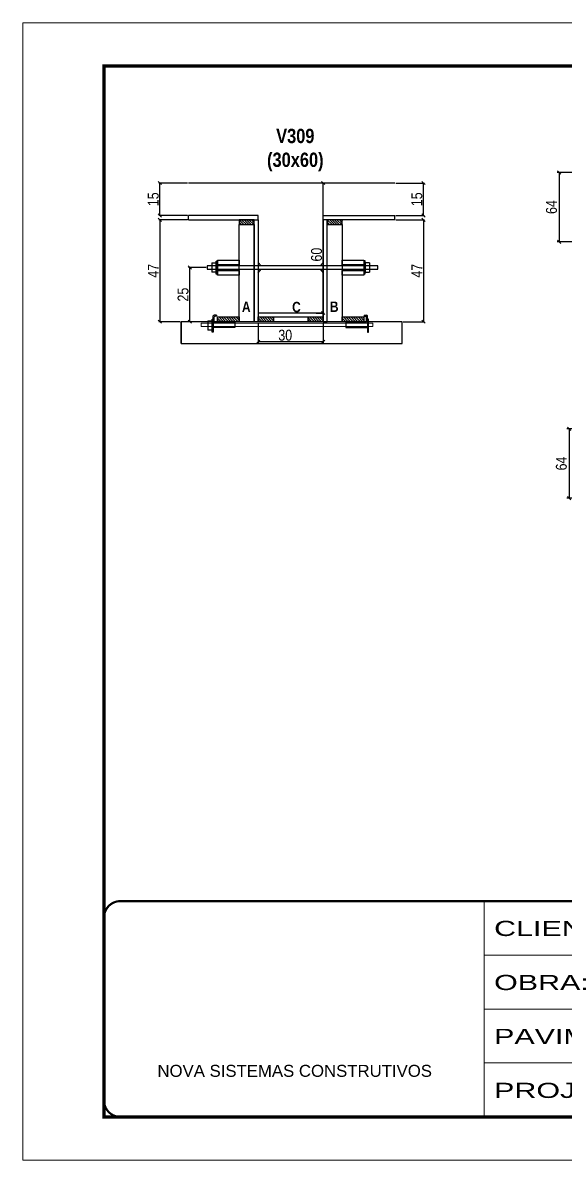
# Model space of a CAD drawing. Extents: x -3394 to 16474, y -5031 to 14397.
# Drawn here: x 4272 to 4773, y 8752 to 9802 of the extents above; entities that cross this region are included whole.
import ezdxf

# ---------------------------------------------------------------- set-up
doc = ezdxf.new("R2010")
doc.units = 0
doc.linetypes.add('CONTINUO', pattern=[0])
doc.linetypes.add('DASHED', pattern=[0.75, 0.5, -0.25])
doc.layers.get('0').update_dxf_attribs({"linetype": 'CONTINUOUS'})
doc.layers.get('Defpoints').update_dxf_attribs({"linetype": 'CONTINUOUS'})
for name, color, linetype in [('1HACHURA MADEIRAS', 1, 'CONTINUOUS'), ('barrote', 251, 'CONTINUOUS'), ('COTA', 241, 'CONTINUOUS'), ('detalhes', 4, 'CONTINUOUS'), ('NOMENCLATURA', 7, 'CONTINUOUS'), ('Painéis', 200, 'CONTINUOUS'), ('presilha', 1, 'CONTINUOUS'), ('SARR_2.2x10', 60, 'CONTINUOUS'), ('SARR_2.2x7', 40, 'CONTINUOUS'), ('SARR_3.5x7', 81, 'CONTINUOUS'), ('Tubo de PVC', 51, 'CONTINUOUS')]:
    doc.layers.add(name, color=color, linetype=linetype)
for name, color, linetype, lineweight in [('CONCRETO', 251, 'CONTINUOUS', 25), ('Folhas', 255, 'CONTINUOUS', 9), ('SARRAFO DE PRESSAO', 251, 'DASHED', 9), ('SCO-___-LAJ', 2, 'CONTINUOUS', 0)]:
    doc.layers.add(name, color=color, linetype=linetype, lineweight=lineweight)
doc.styles.add('ARIAL', font='arial.ttf')
doc.styles.add('COTA TECNICA', font='techl___.ttf', dxfattribs={"height": 10})
doc.styles.add('COTA TECNICA 2X', font='techl___.ttf', dxfattribs={"height": 10})
doc.styles.add('TECNICA', font='techb___.ttf', dxfattribs={"height": 10})
doc.styles.add('Tecnologia', font='')
doc.styles.get('Tecnologia').set_extended_font_data('Forgotten Futurist')
doc.dimstyles.new('PAINEL', dxfattribs={"dimtxt": 10, "dimasz": 3, "dimexe": 3, "dimexo": 3, "dimgap": 3, "dimtad": 1, "dimdec": 1, "dimzin": 12, "dimdsep": 46, "dimtxsty": 'COTA TECNICA', "dimblk1": 'OBLIQUE', "dimblk2": 'OBLIQUE', "dimsah": 1, "dimcen": 0.9, "dimclrd": 4, "dimclre": 4, "dimclrt": 240, "dimadec": 1, "dimazin": 3, "dimtfac": 1, "dimtdec": 1, "dimtmove": 0, "dimatfit": 3, "dimfxl": 1, "dimtolj": 1, "dimtzin": 12, "dimarcsym": 0})
doc.dimstyles.new('SECAO', dxfattribs={"dimscale": 0.333333, "dimtxt": 5, "dimasz": 9, "dimexe": 3, "dimexo": 3, "dimgap": 3, "dimtad": 1, "dimdec": 1, "dimlfac": 0.5, "dimzin": 12, "dimdsep": 46, "dimtxsty": 'COTA TECNICA 2X', "dimblk1": 'OBLIQUE', "dimblk2": 'OBLIQUE', "dimsah": 1, "dimcen": 0.9, "dimclrd": 4, "dimclre": 4, "dimclrt": 240, "dimadec": 1, "dimazin": 3, "dimtfac": 1, "dimtdec": 1, "dimtmove": 0, "dimatfit": 3, "dimfxl": 1, "dimtolj": 1, "dimtzin": 12, "dimarcsym": 0})

# ---------------------------------------------------------------- blocks, each defined once
blk = doc.blocks.new('9999999999')
at = {"color": 30, "linetype": 'CONTINUO'}
for p, q in [((98564.6, 34230.2), (98564.6, 34429.4)), ((98564.6, 34379.6), (99584, 34379.6)), ((98564.6, 34329.8), (99488, 34329.8)), ((98564.6, 34280), (99488, 34280))]:
    blk.add_line(p, q, dxfattribs=at)
at = {"color": 30, "linetype": 'CONTINUO', "const_width": 2}
blk.add_lwpolyline([(99584, 34230.2), (99584, 34414.4, 0.414214), (99569, 34429.4), (98229, 34429.4, 0.414214), (98214, 34414.4), (98214, 34245.2, 0.414214), (98229, 34230.2), (99584, 34230.2)], format="xyb", dxfattribs=at)
at = {"layer": 'Folhas'}
blk.add_lwpolyline([(98139, 34190.2), (99624, 34190.2), (99624, 35240.2), (98139, 35240.2)], close=True, dxfattribs=at)
at = {"layer": 'Folhas', "color": 30, "const_width": 3}
blk.add_lwpolyline([(98214, 34230.2), (99584, 34230.2), (99584, 35200.2), (98214, 35200.2)], close=True, dxfattribs=at)
at = {"color": 7, "linetype": 'Continuous', "ltscale": 5, "style": 'ARIAL'}
blk.add_text('NOVA SISTEMAS CONSTRUTIVOS', height=11.059, dxfattribs=at).set_placement((98263.2, 34267.2))
at = {"layer": 'Folhas', "color": 7, "style": 'Tecnologia', "width": 1.5}
for s, p in [('CLIENTE:', (98573.7, 34397.2)), ('OBRA:', (98573.7, 34347.3)), ('PAVIMENTO:', (98573.7, 34297.5)), ('PROJETO:', (98573.7, 34247.7))]:
    blk.add_text(s, height=14, dxfattribs=at).set_placement(p)
blk = doc.blocks.new('_Oblique')
at = {"color": 0, "linetype": 'ByBlock', "lineweight": -2}
blk.add_line((-0.5, -0.5), (0.5, 0.5), dxfattribs=at)
blk = doc.blocks.new('*D411')
at = {"layer": 'COTA', "color": 4, "lineweight": -2, "transparency": 16777216}
for p, q in [((4489.3, 9525.3), (4489.3, 9506.6)), ((4549.3, 9525.3), (4549.3, 9506.6)), ((4549.3, 9507.6), (4489.3, 9507.6))]:
    blk.add_line(p, q, dxfattribs=at)
at = {"layer": 'Defpoints', "color": 0, "transparency": 16777216}
for p in [(4489.3, 9526.3), (4549.3, 9526.3), (4489.3, 9507.6)]:
    blk.add_point(p, dxfattribs=at)
at = {"layer": 'COTA', "color": 4, "lineweight": -2, "transparency": 16777216, "xscale": 3, "yscale": 3, "zscale": 3, "rotation": 180}
blk.add_blockref('_Oblique', (4489.3, 9507.6), dxfattribs=at)
at = {"layer": 'COTA', "color": 4, "lineweight": -2, "transparency": 16777216, "xscale": 3, "yscale": 3, "zscale": 3}
blk.add_blockref('_Oblique', (4549.3, 9507.6), dxfattribs=at)
at = {"layer": 'COTA', "color": 240, "transparency": 16777216, "insert": (4514.3, 9513.8), "char_height": 10, "attachment_point": 5, "style": 'COTA TECNICA 2X'}
blk.add_mtext('\\A1;30', dxfattribs=at)
blk = doc.blocks.new('PRESILHA METÁLICA 1')
at = {"layer": 'presilha'}
for p, q in [((7.5, 10.6), (7.5, 19.9)), ((12, 21), (8.6, 21)), ((9, 11.6), (9, 18.9)), ((12, 19.5), (9.6, 19.5)), ((12, 21), (12, 19.5)), ((0, 13), (6, 13)), ((0, 13), (0, 0)), ((6, 0), (0, 0)), ((6, 15.5), (7.5, 15.5)), ((6, -2.5), (6, 15.5)), ((6, 13), (6, 0)), ((7.5, 15.5), (7.5, -2.5)), ((37.5, 4.1), (7.5, 4.1)), ((37.5, 11), (9.6, 11)), ((37.5, 11), (37.5, 4.1)), ((7.5, -2.5), (6, -2.5))]:
    blk.add_line(p, q, dxfattribs=at)
for centre, radius, start, end in [((8.6, 19.9), 1.14, 90, 180), ((9.6, 18.9), 0.57, 90, 180), ((9.6, 11.6), 0.57, 180, 270)]:
    blk.add_arc(centre, radius, start, end, dxfattribs=at)
blk = doc.blocks.new('PRESILHA METÁLICA 2')
at = {"layer": 'presilha'}
for p, q in [((-5.2, 23.5), (-5.2, 22)), ((-5.2, 23.5), (-1.9, 23.5)), ((-5.2, 22), (-2.8, 22)), ((-2.2, 14.1), (-2.2, 21.4)), ((0.8, 18), (-0.8, 18)), ((-0.8, 18), (-0.8, 0)), ((-0.8, 14.6), (-0.8, 22.4)), ((0.8, 0), (0.8, 18)), ((-30.8, 13.5), (-30.8, 6.6)), ((-30.8, 13.5), (-2.8, 13.5)), ((-30.8, 6.6), (-0.8, 6.6)), ((-0.8, 0), (0.8, 0))]:
    blk.add_line(p, q, dxfattribs=at)
for centre, radius, start, end in [((-2.8, 21.4), 0.57, 0, 90), ((-1.9, 22.4), 1.14, 0, 90), ((-2.8, 14.1), 0.57, 270, 0)]:
    blk.add_arc(centre, radius, start, end, dxfattribs=at)
blk = doc.blocks.new('*D412')
at = {"layer": 'COTA', "color": 4, "lineweight": -2, "transparency": 16777216}
for p, q in [((4424, 9620.3), (4397.7, 9620.3)), ((4398.7, 9620.3), (4398.7, 9526.3)), ((4417.3, 9526.3), (4397.7, 9526.3))]:
    blk.add_line(p, q, dxfattribs=at)
at = {"layer": 'Defpoints', "color": 0, "transparency": 16777216}
for p in [(4425, 9620.3), (4398.7, 9526.3), (4418.3, 9526.3)]:
    blk.add_point(p, dxfattribs=at)
at = {"layer": 'COTA', "color": 4, "lineweight": -2, "transparency": 16777216, "xscale": 3, "yscale": 3, "zscale": 3}
for p, rotation in [((4398.7, 9620.3), 90), ((4398.7, 9526.3), 270)]:
    blk.add_blockref('_Oblique', p, dxfattribs=dict(at, rotation=rotation))
at = {"layer": 'COTA', "color": 240, "transparency": 16777216, "insert": (4392.6, 9573.3), "char_height": 10, "attachment_point": 5, "rotation": 90, "style": 'COTA TECNICA 2X'}
blk.add_mtext('\\A1;47', dxfattribs=at)
blk = doc.blocks.new('*D413')
at = {"layer": 'COTA', "color": 4, "lineweight": -2, "transparency": 16777216}
for p, q in [((4549.3, 9534.3), (4549.3, 9654.3)), ((4542.9, 9534.3), (4550.3, 9534.3))]:
    blk.add_line(p, q, dxfattribs=at)
at = {"layer": 'Defpoints', "color": 0, "transparency": 16777216}
for p in [(4549.3, 9654.3), (4549.3, 9654.3), (4541.9, 9534.3)]:
    blk.add_point(p, dxfattribs=at)
at = {"layer": 'COTA', "color": 4, "lineweight": -2, "transparency": 16777216, "xscale": 3, "yscale": 3, "zscale": 3}
for p, rotation in [((4549.3, 9654.3), 90), ((4549.3, 9534.3), 270)]:
    blk.add_blockref('_Oblique', p, dxfattribs=dict(at, rotation=rotation))
at = {"layer": 'COTA', "color": 240, "transparency": 16777216, "insert": (4543.2, 9588.2), "char_height": 10, "attachment_point": 5, "rotation": 90, "style": 'COTA TECNICA 2X'}
blk.add_mtext('\\A1;60', dxfattribs=at)
blk = doc.blocks.new('*D414')
at = {"layer": 'COTA', "color": 4, "lineweight": -2, "transparency": 16777216}
for p, q in [((4424, 9654.3), (4397.7, 9654.3)), ((4398.7, 9624.3), (4398.7, 9654.3)), ((4424, 9624.3), (4397.7, 9624.3))]:
    blk.add_line(p, q, dxfattribs=at)
at = {"layer": 'Defpoints', "color": 0, "transparency": 16777216}
for p in [(4398.7, 9654.3), (4425, 9654.3), (4425, 9624.3)]:
    blk.add_point(p, dxfattribs=at)
at = {"layer": 'COTA', "color": 4, "lineweight": -2, "transparency": 16777216, "xscale": 3, "yscale": 3, "zscale": 3}
for p, rotation in [((4398.7, 9654.3), 90), ((4398.7, 9624.3), 270)]:
    blk.add_blockref('_Oblique', p, dxfattribs=dict(at, rotation=rotation))
at = {"layer": 'COTA', "color": 240, "transparency": 16777216, "insert": (4392.6, 9639.3), "char_height": 10, "attachment_point": 5, "rotation": 90, "style": 'COTA TECNICA 2X'}
blk.add_mtext('\\A1;15', dxfattribs=at)
blk = doc.blocks.new('*D415')
at = {"layer": 'COTA', "color": 4, "lineweight": -2, "transparency": 16777216}
for p, q in [((4616.4, 9620.3), (4642.8, 9620.3)), ((4641.8, 9620.3), (4641.8, 9526.3)), ((4623.2, 9526.3), (4642.8, 9526.3))]:
    blk.add_line(p, q, dxfattribs=at)
at = {"layer": 'Defpoints', "color": 0, "transparency": 16777216}
for p in [(4615.4, 9620.3), (4622.2, 9526.3), (4641.8, 9526.3)]:
    blk.add_point(p, dxfattribs=at)
at = {"layer": 'COTA', "color": 4, "lineweight": -2, "transparency": 16777216, "xscale": 3, "yscale": 3, "zscale": 3}
for p, rotation in [((4641.8, 9620.3), 90), ((4641.8, 9526.3), 270)]:
    blk.add_blockref('_Oblique', p, dxfattribs=dict(at, rotation=rotation))
at = {"layer": 'COTA', "color": 240, "transparency": 16777216, "insert": (4635.7, 9573.3), "char_height": 10, "attachment_point": 5, "rotation": 90, "style": 'COTA TECNICA 2X'}
blk.add_mtext('\\A1;47', dxfattribs=at)
blk = doc.blocks.new('*D416')
at = {"layer": 'COTA', "color": 4, "lineweight": -2, "transparency": 16777216}
for p, q in [((4616.4, 9654.3), (4642.8, 9654.3)), ((4641.8, 9624.3), (4641.8, 9654.3)), ((4616.4, 9624.3), (4642.8, 9624.3))]:
    blk.add_line(p, q, dxfattribs=at)
at = {"layer": 'Defpoints', "color": 0, "transparency": 16777216}
for p in [(4615.4, 9654.3), (4641.8, 9654.3), (4615.4, 9624.3)]:
    blk.add_point(p, dxfattribs=at)
at = {"layer": 'COTA', "color": 4, "lineweight": -2, "transparency": 16777216, "xscale": 3, "yscale": 3, "zscale": 3}
for p, rotation in [((4641.8, 9654.3), 90), ((4641.8, 9624.3), 270)]:
    blk.add_blockref('_Oblique', p, dxfattribs=dict(at, rotation=rotation))
at = {"layer": 'COTA', "color": 240, "transparency": 16777216, "insert": (4635.7, 9639.3), "char_height": 10, "attachment_point": 5, "rotation": 90, "style": 'COTA TECNICA 2X'}
blk.add_mtext('\\A1;15', dxfattribs=at)
blk = doc.blocks.new('*D421')
at = {"layer": 'COTA', "color": 4, "linetype": 'Continuous', "lineweight": -2, "transparency": 16777216}
for p, q in [((4823.7, 9664.1), (4765, 9664.1)), ((4767, 9664.1), (4767, 9600.1)), ((4823.7, 9600.1), (4765, 9600.1))]:
    blk.add_line(p, q, dxfattribs=at)
at = {"layer": 'Defpoints', "color": 0, "linetype": 'Continuous', "transparency": 16777216}
for p in [(4825.7, 9664.1), (4767, 9600.1), (4825.7, 9600.1)]:
    blk.add_point(p, dxfattribs=at)
at = {"layer": 'COTA', "color": 4, "linetype": 'Continuous', "lineweight": -2, "transparency": 16777216, "xscale": 3, "yscale": 3, "zscale": 3}
for p, rotation in [((4767, 9664.1), 90), ((4767, 9600.1), 270)]:
    blk.add_blockref('_Oblique', p, dxfattribs=dict(at, rotation=rotation))
at = {"layer": 'COTA', "color": 240, "linetype": 'Continuous', "transparency": 16777216, "insert": (4759.9, 9632.1), "char_height": 10, "attachment_point": 5, "rotation": 90, "style": 'COTA TECNICA'}
blk.add_mtext('\\A1;64', dxfattribs=at)
blk = doc.blocks.new('*D426')
at = {"layer": 'COTA', "color": 4, "linetype": 'Continuous', "lineweight": -2, "transparency": 16777216}
for p, q in [((4823.7, 9427.4), (4774.1, 9427.4)), ((4776.1, 9427.4), (4776.1, 9363.4)), ((4823.7, 9363.4), (4774.1, 9363.4))]:
    blk.add_line(p, q, dxfattribs=at)
at = {"layer": 'Defpoints', "color": 0, "linetype": 'Continuous', "transparency": 16777216}
for p in [(4825.7, 9427.4), (4776.1, 9363.4), (4825.7, 9363.4)]:
    blk.add_point(p, dxfattribs=at)
at = {"layer": 'COTA', "color": 4, "linetype": 'Continuous', "lineweight": -2, "transparency": 16777216, "xscale": 3, "yscale": 3, "zscale": 3}
for p, rotation in [((4776.1, 9427.4), 90), ((4776.1, 9363.4), 270)]:
    blk.add_blockref('_Oblique', p, dxfattribs=dict(at, rotation=rotation))
at = {"layer": 'COTA', "color": 240, "linetype": 'Continuous', "transparency": 16777216, "insert": (4769, 9395.4), "char_height": 10, "attachment_point": 5, "rotation": 90, "style": 'COTA TECNICA'}
blk.add_mtext('\\A1;64', dxfattribs=at)
blk = doc.blocks.new('*D986')
at = {"layer": 'COTA', "color": 4, "lineweight": -2, "transparency": 16777216}
for p, q in [((4441.3, 9576.3), (4425.2, 9576.3)), ((4426.2, 9526.3), (4426.2, 9576.3)), ((4450.7, 9526.3), (4425.2, 9526.3))]:
    blk.add_line(p, q, dxfattribs=at)
at = {"layer": 'Defpoints', "color": 0, "transparency": 16777216}
for p in [(4426.2, 9576.3), (4442.3, 9576.3), (4451.7, 9526.3)]:
    blk.add_point(p, dxfattribs=at)
at = {"layer": 'COTA', "color": 4, "lineweight": -2, "transparency": 16777216, "xscale": 3, "yscale": 3, "zscale": 3}
for p, rotation in [((4426.2, 9576.3), 90), ((4426.2, 9526.3), 270)]:
    blk.add_blockref('_Oblique', p, dxfattribs=dict(at, rotation=rotation))
at = {"layer": 'COTA', "color": 240, "transparency": 16777216, "insert": (4420.1, 9551.3), "char_height": 10, "attachment_point": 5, "rotation": 90, "style": 'COTA TECNICA 2X'}
blk.add_mtext('\\A1;25', dxfattribs=at)

msp = doc.modelspace()

# ---------------------------------------------------------------- hatches: boundary and pattern name
at = {"layer": 'SARR_2.2x10'}
h = msp.add_hatch(dxfattribs=at)
h.set_pattern_fill('ANSI31', color=256, scale=0.5, angle=90)
h.set_pattern_definition([(135, (37549.5662, -113985.8736), (-1.122532015, -1.122532015), [])])
h.paths.add_polyline_path([(4451.74, 9530.7), (4451.74, 9526.3), (4471.74, 9526.3), (4471.74, 9530.7)])
h = msp.add_hatch(dxfattribs=at)
h.set_pattern_fill('ANSI31', color=256, scale=0.5, angle=90)
h.set_pattern_definition([(135, (37684.7662, -113985.8736), (-1.122532015, -1.122532015), [])])
h.paths.add_polyline_path([(4566.94, 9530.7), (4566.94, 9526.3), (4586.94, 9526.3), (4586.94, 9530.7)])
at = {"layer": 'SARR_2.2x7'}
h = msp.add_hatch(dxfattribs=at)
h.set_pattern_fill('ANSI31', color=256, scale=0.5, angle=90)
h.set_pattern_definition([(135, (37494.3662, -113896.2736), (-1.122532015, -1.122532015), [])])
h.paths.add_polyline_path([(4471.74, 9620.3), (4471.74, 9615.9), (4485.74, 9615.9), (4485.74, 9620.3)])
h = msp.add_hatch(dxfattribs=at)
h.set_pattern_fill('ANSI31', color=256, scale=0.5, angle=90)
h.set_pattern_definition([(135, (37575.5662, -113896.2736), (-1.122532015, -1.122532015), [])])
h.paths.add_polyline_path([(4552.94, 9620.3), (4552.94, 9615.9), (4566.94, 9615.9), (4566.94, 9620.3)])
h = msp.add_hatch(dxfattribs=at)
h.set_pattern_fill('ANSI31', color=256, scale=0.5, angle=90)
h.set_pattern_definition([(135, (37677.1662, -113985.8736), (-1.122532015, -1.122532015), [])])
h.paths.add_polyline_path([(4489.34, 9530.7), (4489.34, 9526.3), (4503.34, 9526.3), (4503.34, 9530.7)])
h = msp.add_hatch(dxfattribs=at)
h.set_pattern_fill('ANSI31', color=256, scale=0.5, angle=90)
h.set_pattern_definition([(135, (37723.1662, -113985.8736), (-1.122532015, -1.122532015), [])])
h.paths.add_polyline_path([(4535.34, 9530.7), (4535.34, 9526.3), (4549.34, 9526.3), (4549.34, 9530.7)])

# ---------------------------------------------------------------- linework, layer by layer
at = {"layer": '1HACHURA MADEIRAS', "elevation": 0}
for points in [[(4451.74, 9583.21), (4471.74, 9583.21), (4471.74, 9578.81), (4451.74, 9578.81)], [(4566.94, 9583.21), (4586.94, 9583.21), (4586.94, 9578.81), (4566.94, 9578.81)], [(4451.74, 9573.61), (4471.74, 9573.61), (4471.74, 9569.21), (4451.74, 9569.21)], [(4566.94, 9573.61), (4586.94, 9573.61), (4586.94, 9569.21), (4566.94, 9569.21)]]:
    msp.add_lwpolyline(points, close=True, dxfattribs=at)
at = {"layer": 'barrote', "elevation": 0}
msp.add_lwpolyline([(4418.29, 9506.3), (4622.2, 9506.3), (4622.2, 9526.3), (4418.29, 9526.3)], close=True, dxfattribs=at)
at = {"layer": 'CONCRETO', "linetype": 'Continuous'}
msp.add_line((4615.45, 9654.3), (4425.04, 9654.3), dxfattribs=at)
at = {"layer": 'detalhes', "color": 250}
msp.add_line((4418.29, 9506.3), (4418.29, 9526.3), dxfattribs=at)
at = {"layer": 'Painéis', "linetype": 'Continuous'}
for p, q in [((4425.04, 9620.3), (4425.04, 9624.3)), ((4615.45, 9620.3), (4615.45, 9624.3))]:
    msp.add_line(p, q, dxfattribs=at)
at = {"layer": 'Painéis', "linetype": 'Continuous', "elevation": 0}
for points in [[(4425.04, 9620.3), (4489.34, 9620.3), (4489.34, 9624.3), (4425.04, 9624.3)], [(4615.45, 9620.3), (4549.34, 9620.3), (4549.34, 9624.3), (4615.45, 9624.3)]]:
    msp.add_lwpolyline(points, dxfattribs=at)
for points in [[(4485.74, 9526.3), (4485.74, 9620.3), (4489.34, 9620.3), (4489.34, 9526.3)], [(4552.94, 9526.3), (4552.94, 9620.3), (4549.34, 9620.3), (4549.34, 9526.3)], [(4549.34, 9534.3), (4489.34, 9534.3), (4489.34, 9530.7), (4549.34, 9530.7)]]:
    msp.add_lwpolyline(points, close=True, dxfattribs=at)
at = {"layer": 'presilha'}
for p, q in [((4446.74, 9580.54, 0), (4450.74, 9580.54, 0)), ((4446.74, 9580.54, 0), (4446.74, 9571.87, 0)), ((4450.74, 9582.21, 0), (4451.74, 9582.21, 0)), ((4450.74, 9570.21, 0), (4450.74, 9582.21, 0)), ((4450.74, 9580.54, 0), (4450.74, 9571.87, 0)), ((4451.74, 9582.21, 0), (4451.74, 9570.21, 0)), ((4587.94, 9582.4), (4586.94, 9582.4)), ((4586.94, 9582.4), (4586.94, 9570.4)), ((4587.94, 9570.4), (4587.94, 9582.4)), ((4591.94, 9580.73), (4587.94, 9580.73)), ((4587.94, 9580.73), (4587.94, 9572.06)), ((4591.94, 9580.73), (4591.94, 9572.06)), ((4450.74, 9571.87, 0), (4446.74, 9571.87, 0)), ((4451.74, 9570.21, 0), (4450.74, 9570.21, 0)), ((4586.94, 9570.4), (4587.94, 9570.4)), ((4587.94, 9572.06), (4591.94, 9572.06))]:
    msp.add_line(p, q, dxfattribs=at)
at = {"layer": 'presilha', "elevation": 0}
msp.add_lwpolyline([(4599.72, 9577.8), (4442.26, 9577.8), (4442.26, 9574.8), (4599.72, 9574.8)], close=True, dxfattribs=at)
at = {"layer": 'SARR_2.2x10', "elevation": 0}
for points in [[(4451.74, 9530.7), (4471.74, 9530.7), (4471.74, 9526.3), (4451.74, 9526.3)], [(4566.94, 9530.7), (4586.94, 9530.7), (4586.94, 9526.3), (4566.94, 9526.3)]]:
    msp.add_lwpolyline(points, close=True, dxfattribs=at)
at = {"layer": 'SARR_2.2x7', "elevation": 0}
for points in [[(4485.74, 9620.3), (4471.74, 9620.3), (4471.74, 9615.9), (4485.74, 9615.9)], [(4566.94, 9620.3), (4552.94, 9620.3), (4552.94, 9615.9), (4566.94, 9615.9)], [(4489.34, 9530.7), (4503.34, 9530.7), (4503.34, 9526.3), (4489.34, 9526.3)], [(4535.34, 9530.7), (4549.34, 9530.7), (4549.34, 9526.3), (4535.34, 9526.3)]]:
    msp.add_lwpolyline(points, close=True, dxfattribs=at)
at = {"layer": 'SARR_3.5x7', "elevation": 0}
for points in [[(4471.74, 9615.9), (4485.74, 9615.9), (4485.74, 9526.3), (4471.74, 9526.3)], [(4552.94, 9615.9), (4566.94, 9615.9), (4566.94, 9526.3), (4552.94, 9526.3)]]:
    msp.add_lwpolyline(points, close=True, dxfattribs=at)
at = {"layer": 'SCO-___-LAJ', "color": 1, "elevation": 0}
msp.add_lwpolyline([(4436.89, 9524.96), (4595.06, 9524.96), (4595.06, 9521.76), (4436.89, 9521.76)], close=True, dxfattribs=at)
at = {"layer": 'Tubo de PVC', "elevation": 0}
msp.add_lwpolyline([(4489.34, 9581.04), (4489.34, 9571.55), (4492.14, 9574.7), (4546.54, 9574.7), (4549.34, 9571.55), (4549.34, 9581.04), (4546.54, 9577.89), (4492.14, 9577.89)], close=True, dxfattribs=at)

# ---------------------------------------------------------------- block references
at = {"layer": 'presilha', "xscale": 0.6666666666666666, "yscale": 0.6666666666666666, "zscale": 0.6666666666666666}
for name, p in [('PRESILHA METÁLICA 1', (4442.88, 9518.33)), ('PRESILHA METÁLICA 2', (4590.62, 9516.66))]:
    msp.add_blockref(name, p, dxfattribs=at)
at = {"layer": 'SARRAFO DE PRESSAO', "color": 6, "linetype": 'ByBlock'}
msp.add_blockref('9999999999', (-93866.77, -25437.95), dxfattribs=at)

# ---------------------------------------------------------------- texts
at = {"layer": 'detalhes', "style": 'TECNICA'}
for s, p in [('A', (4474.36, 9535.32)), ('C', (4520.66, 9535)), ('B', (4555.5, 9535.32))]:
    msp.add_text(s, height=9.6, dxfattribs=at).set_placement(p)
at = {"layer": 'NOMENCLATURA', "insert": (4523.59, 9704.37), "char_height": 13.2, "attachment_point": 2, "style": 'TECNICA'}
msp.add_mtext_dynamic_manual_height_columns('V309\\P(30x60)', width=13.2, gutter_width=1, heights=[0], dxfattribs=at)

# ---------------------------------------------------------------- dimensions: what is measured, and where the dimension line sits
at = {"layer": 'COTA', "linetype": 'Continuous'}
for base, p1, p2, picture, middle in [((4766.97, 9600.1), (4825.67, 9664.1), (4825.67, 9600.1), '*D421', (4759.86, 9632.1)), ((4776.07, 9363.37), (4825.67, 9427.37), (4825.67, 9363.37), '*D426', (4768.96, 9395.37))]:
    dim = msp.add_linear_dim(base=base, p1=p1, p2=p2, angle=90, dimstyle='PAINEL', override={"dimexe": 2, "dimexo": 2, "dimgap": 2, "dimadec": 8, "dimtix": 1, "dimatfit": 2, "dimldrblk": 'Oblique'}, dxfattribs=at)
    dim.commit()
    dim.dimension.update_dxf_attribs({"geometry": picture, "text_midpoint": middle})
at = {"layer": 'COTA'}
for base, p1, p2, angle, picture, middle in [((4398.69, 9654.3), (4425.04, 9624.3), (4425.04, 9654.3), 90, '*D414', (4398.69, 9639.3)), ((4549.34, 9654.3), (4541.93, 9534.3), (4549.34, 9654.3), 90, '*D413', (4549.34, 9588.19)), ((4641.8, 9654.3), (4615.45, 9624.3), (4615.45, 9654.3), 90, '*D416', (4641.8, 9639.3)), ((4489.34, 9507.62, 0), (4549.34, 9526.3), (4489.34, 9526.3), 180, '*D411', (4514.34, 9507.62, 0))]:
    dim = msp.add_linear_dim(base=base, p1=p1, p2=p2, angle=angle, dimstyle='SECAO', dxfattribs=at)
    dim.commit()
    dim.dimension.update_dxf_attribs({"geometry": picture, "text_midpoint": middle, "dimtype": 160})
for base, p1, p2, picture, middle in [((4398.69, 9526.3), (4425.04, 9620.3), (4418.29, 9526.3), '*D412', (4392.62, 9573.3)), ((4641.8, 9526.3), (4615.45, 9620.3), (4622.2, 9526.3), '*D415', (4635.73, 9573.3)), ((4426.21, 9576.3), (4451.74, 9526.3), (4442.26, 9576.3), '*D986', (4420.1, 9551.3))]:
    dim = msp.add_linear_dim(base=base, p1=p1, p2=p2, angle=90, dimstyle='SECAO', dxfattribs=at)
    dim.commit()
    dim.dimension.update_dxf_attribs({"geometry": picture, "text_midpoint": middle})

doc.saveas('drawing.dxf')
